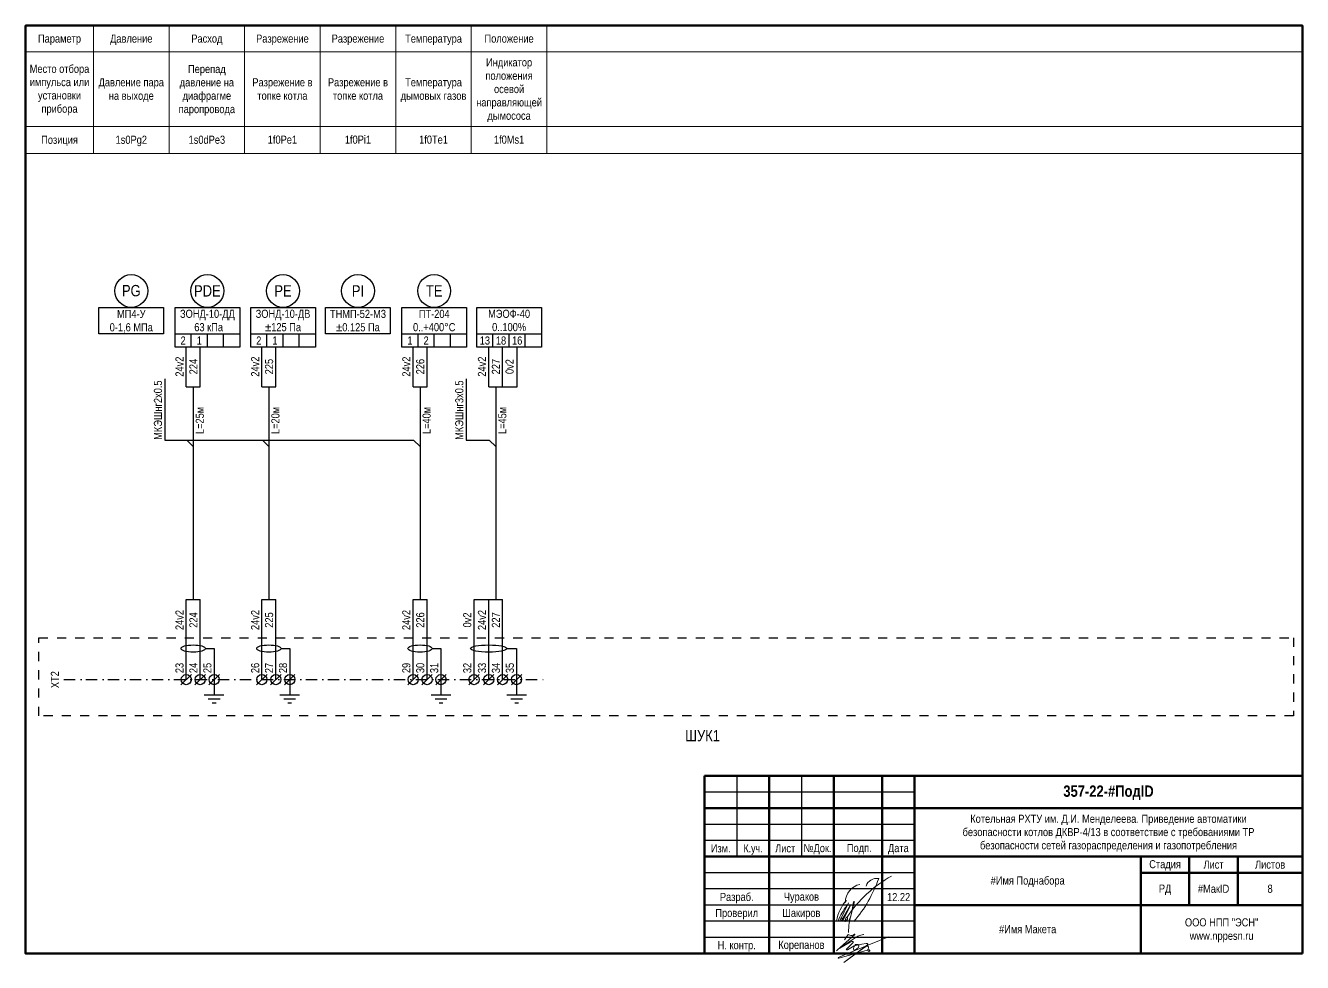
# Model space of a CAD drawing. Header units: millimetres. Extents: x -6000 to 26000, y -6000 to 26000.
# Drawn here: x 20 to 415, y -2208.6 to -1918.8 of the extents above; entities that cross this region are included whole.
import ezdxf

# ---------------------------------------------------------------- set-up
doc = ezdxf.new("R2010")
doc.units = ezdxf.units.MM
doc.header["$MEASUREMENT"] = 0
doc.linetypes.add('Штриховая', pattern=[5.644444, 2.822222, -2.822222])
doc.linetypes.add('Штрихпунктирная', pattern=[6.702778, 3.527778, -1.763889, 0, -1.411111])
for name, color, linetype, lineweight in [('0_Ном._пера__1', 7, 'Continuous', 15), ('0_Ном._пера__21', 7, 'Continuous', 30), ('0_Ном._пера__246', 7, 'Continuous', 100), ('2D - Общий_Ном._пера__1', 7, 'Continuous', 15), ('2D - Общий_Ном._пера__21', 7, 'Continuous', 30), ('Аннотация - Текст_Ном._пера__1', 7, 'Continuous', 15), ('Аннотация - Текст_Ном._пера__21', 7, 'Continuous', 30)]:
    doc.layers.add(name, color=color, linetype=linetype, lineweight=lineweight)
doc.layers.add('0_Ном._пера__9', color=7, linetype='Continuous', lineweight=15, true_color=0x3dad99)
doc.styles.add('СГЕНЕРИР_СТИЛЬ_1', font='')
doc.styles.add('СГЕНЕРИР_СТИЛЬ_4', font='')
doc.styles.get('СГЕНЕРИР_СТИЛЬ_1').set_extended_font_data('Arial Narrow')
doc.styles.get('СГЕНЕРИР_СТИЛЬ_4').set_extended_font_data('Arial Narrow', bold=True)

msp = doc.modelspace()

# ---------------------------------------------------------------- linework, layer by layer
at = {"layer": '0_Ном._пера__21', "color": 7, "linetype": 'Continuous', "lineweight": 30}
for p, q in [((415, -2150.81), (230, -2150.81)), ((230, -2150.81), (230, -2205.81)), ((240, -2150.81), (240, -2175.81)), ((250, -2150.81), (250, -2205.81)), ((260, -2150.81), (260, -2175.81)), ((270, -2150.81), (270, -2205.81)), ((285, -2150.81), (285, -2205.81)), ((295, -2150.81), (295, -2205.81)), ((230, -2155.81), (295, -2155.81)), ((415, -2160.81), (230, -2160.81)), ((230, -2165.81), (295, -2165.81)), ((295, -2170.81), (230, -2170.81)), ((415, -2175.81), (230, -2175.81)), ((365, -2205.81), (365, -2175.81)), ((380, -2175.81), (380, -2190.81)), ((395, -2175.81), (395, -2190.81)), ((295, -2180.81), (230, -2180.81)), ((415, -2180.81), (365, -2180.81)), ((295, -2185.81), (230, -2185.81)), ((295, -2190.81), (230, -2190.81)), ((415, -2190.81), (295, -2190.81)), ((295, -2195.81), (230, -2195.81)), ((295, -2200.81), (230, -2200.81))]:
    msp.add_line(p, q, dxfattribs=at)
at = {"layer": '0_Ном._пера__246', "color": 7, "linetype": 'Continuous', "lineweight": 100}
for p, q in [((415, -2150.81), (230, -2150.81)), ((230, -2150.81), (230, -2205.81)), ((250, -2150.81), (250, -2205.81)), ((270, -2150.81), (270, -2205.81)), ((285, -2150.81), (285, -2205.81)), ((295, -2150.81), (295, -2205.81)), ((415, -2160.81), (230, -2160.81)), ((415, -2175.81), (230, -2175.81)), ((365, -2205.81), (365, -2175.81)), ((380, -2175.81), (380, -2190.81)), ((395, -2175.81), (395, -2190.81)), ((415, -2180.81), (365, -2180.81)), ((415, -2190.81), (295, -2190.81))]:
    msp.add_line(p, q, dxfattribs=at)
at = {"layer": '0_Ном._пера__246', "color": 7, "linetype": 'Continuous', "lineweight": 100, "flags": 128}
msp.add_lwpolyline([(415, -2205.81), (415, -1918.81), (20, -1918.81), (20, -2205.81)], close=True, dxfattribs=at)
at = {"layer": '0_Ном._пера__9', "color": 135, "linetype": 'Continuous', "lineweight": 15, "true_color": 0x3dad99}
for p, q in [((274.54, -2190.16), (271.86, -2195.7)), ((272.35, -2195.8), (275.1, -2191.02)), ((275.1, -2191.02), (272.84, -2195.7)), ((275.49, -2193.45), (276.47, -2189.69)), ((275.49, -2193.45), (276.07, -2189.71)), ((273.33, -2195.8), (273.51, -2195.48)), ((274.27, -2194.87), (274.13, -2195.91)), ((274.53, -2195.96), (275.27, -2194.22))]:
    msp.add_line(p, q, dxfattribs=at)
at = {"layer": '0_Ном._пера__9', "color": 135, "linetype": 'Continuous', "lineweight": 15, "true_color": 0x3dad99, "flags": 128}
for points in [[(273.37, -2201.57), (274.48, -2199.94, -0.414214), (274.51, -2199.93), (274.64, -2200.02, 0.267949), (275.98, -2200.13), (276.48, -2199.88, -0.775573), (276.51, -2199.91), (271.17, -2204.66), (270.81, -2205.01), (270.95, -2204.86, 0.030067), (271.39, -2204.5), (276.91, -2200.8, -0.091908), (278.11, -2200.22), (279.12, -2199.95, -0.933541), (279.19, -2200.07)], [(271.87, -2204.19), (275.11, -2202.34, -0.08719), (275.64, -2202.11), (275.75, -2202.08, -0.702393), (275.98, -2202.42), (273.94, -2204.45, 0.136086), (273.9, -2204.55, 0.443716), (274.02, -2204.69), (274.18, -2204.69, 0.161222), (274.25, -2204.67), (276.29, -2203.47, -0.026522), (276.38, -2203.4, -0.768791), (276.46, -2203.48), (276.23, -2203.91, 0.105043), (276.11, -2204.33, 0.43472), (276.54, -2204.79, 0.16132), (276.66, -2204.75), (277.28, -2204.29, 0.102211), (277.56, -2203.97), (277.58, -2203.93, -0.023478), (277.62, -2203.88, 0.197304), (277.75, -2203.32, 0.161257), (277.69, -2203.21, 0.094433), (277.46, -2203.06), (277.44, -2203.05, 0.083774), (277.2, -2202.99, 0.05387), (276.8, -2203.01, 0.985858), (276.69, -2203.33), (278.65, -2202.89, -0.027151), (278.73, -2202.88), (280.02, -2202.73, -0.046388), (280.15, -2202.73), (280.38, -2202.75, -0.65616), (280.5, -2203.1), (273.14, -2208.58), (279.32, -2204.08), (280.16, -2203.53), (280.27, -2203.51, -0.038414), (280.38, -2203.5), (280.48, -2203.5), (280.5, -2203.51, -0.402341), (280.8, -2204.11, 0.020676), (280.78, -2204.17), (280.55, -2204.55, 0.467701), (280.83, -2205.16, 0.131652), (281.07, -2205.07, 0.726247), (280.97, -2204.69), (280.88, -2204.68, 0.115506), (280.74, -2204.69), (274.6, -2206.41), (271.6, -2207.23), (271.48, -2207.23, -0.747293), (271.44, -2207.07), (273.5, -2206.1), (286.93, -2200.62)]]:
    msp.add_lwpolyline(points, format="xyb", dxfattribs=at)
at = {"layer": '0_Ном._пера__9', "color": 135, "linetype": 'Continuous', "lineweight": 15, "true_color": 0x3dad99}
for centre, radius, start, end in [((306.41, -2215.64), 38.51, 118.6981, 146.8966), ((243.78, -2168.31), 42.61, 319.6537, 340.3805), ((283.34, -2186.09), 3.52, 80.6082, 161.7985), ((279.27, -2189.96), 5.66, 101.6434, 180.3746), ((283.79, -2198.05), 13.12, 138.6736, 169.7126), ((286.05, -2201.05), 15.59, 139.9163, 160.3208), ((272.19, -2195.5), 0.668, 353.3227, 96.6773), ((273.35, -2195.2), 0.661, 268.7016, 341.1724), ((296.11, -2199.69), 21.55, 163.167, 179.0964)]:
    msp.add_arc(centre, radius, start, end, dxfattribs=at)
msp.add_ellipse((273.9, -2195.27), major_axis=(0.248, 0.662), ratio=0.421875, dxfattribs=at)
at = {"layer": '2D - Общий_Ном._пера__1', "color": 7, "linetype": 'Continuous', "lineweight": 15}
for p, q in [((41.03, -1918.81), (41.03, -1958.35)), ((64.4, -1918.81), (64.4, -1958.35)), ((87.77, -1918.81), (87.77, -1958.35)), ((111.15, -1918.81), (111.15, -1958.35)), ((134.52, -1918.81), (134.52, -1958.35)), ((157.89, -1918.81), (157.89, -1958.35)), ((181.27, -1918.81), (181.27, -1958.35)), ((20, -1926.93), (415, -1926.93)), ((20, -1949.99), (415, -1949.99)), ((20, -1958.35), (415, -1958.35))]:
    msp.add_line(p, q, dxfattribs=at)
at = {"layer": '2D - Общий_Ном._пера__21', "color": 7, "linetype": 'Continuous', "lineweight": 30}
for p, q in [((66.25, -2005.97), (86.25, -2005.97)), ((66.25, -2018.32), (66.25, -2005.97)), ((86.25, -2005.97), (86.25, -2018.32)), ((89.65, -2005.97), (109.65, -2005.97)), ((89.65, -2018.32), (89.65, -2005.97)), ((109.65, -2005.97), (109.65, -2018.32)), ((136.42, -2005.97), (156.42, -2005.97)), ((136.42, -2018.32), (136.42, -2005.97)), ((156.42, -2005.97), (156.42, -2018.32)), ((159.58, -2005.97), (179.58, -2005.97)), ((159.58, -2018.32), (159.58, -2005.97)), ((179.58, -2005.97), (179.58, -2018.32)), ((66.25, -2014.21), (86.25, -2014.21)), ((71.25, -2018.32), (71.25, -2014.21)), ((76.25, -2018.32), (76.25, -2014.21)), ((81.25, -2018.32), (81.25, -2014.21)), ((89.65, -2014.21), (109.65, -2014.21)), ((94.65, -2018.32), (94.65, -2014.21)), ((99.65, -2018.32), (99.65, -2014.21)), ((104.65, -2018.32), (104.65, -2014.21)), ((136.42, -2014.21), (156.42, -2014.21)), ((141.42, -2018.32), (141.42, -2014.21)), ((146.42, -2018.32), (146.42, -2014.21)), ((151.42, -2018.32), (151.42, -2014.21)), ((159.58, -2014.21), (179.58, -2014.21)), ((164.58, -2018.32), (164.58, -2014.21)), ((169.58, -2018.32), (169.58, -2014.21)), ((174.58, -2018.32), (174.58, -2014.21)), ((86.25, -2018.32), (66.25, -2018.32)), ((69.72, -2030.6), (69.72, -2018.32)), ((74.03, -2030.6), (74.03, -2018.32)), ((109.65, -2018.32), (89.65, -2018.32)), ((93.11, -2030.6), (93.11, -2018.32)), ((97.43, -2030.6), (97.43, -2018.32)), ((156.42, -2018.32), (136.42, -2018.32)), ((139.89, -2030.6), (139.89, -2018.32)), ((144.2, -2030.6), (144.2, -2018.32)), ((179.58, -2018.32), (159.58, -2018.32)), ((163.28, -2030.6), (163.28, -2018.32)), ((167.59, -2030.6), (167.59, -2018.32)), ((172.08, -2030.6), (172.08, -2018.32)), ((63.08, -2028.08), (63.08, -2047.02)), ((156.3, -2028.08), (156.3, -2047.02)), ((69.72, -2030.6), (74.03, -2030.6)), ((71.87, -2030.6), (71.87, -2096.28)), ((93.11, -2030.6), (97.43, -2030.6)), ((95.27, -2030.6), (95.27, -2096.28)), ((139.89, -2030.6), (144.2, -2030.6)), ((142.04, -2030.6), (142.04, -2096.28)), ((163.28, -2030.6), (172.08, -2030.6)), ((165.44, -2030.6), (165.44, -2096.28)), ((63.08, -2047.02), (140.06, -2047.02)), ((71.87, -2048.99), (69.9, -2047.02)), ((95.27, -2048.99), (93.29, -2047.02)), ((142.04, -2048.99), (140.06, -2047.02)), ((156.3, -2047.02), (163.46, -2047.02)), ((165.44, -2048.99), (163.46, -2047.02)), ((69.72, -2121.11), (69.72, -2096.28)), ((69.72, -2096.28), (74.03, -2096.28)), ((74.03, -2121.11), (74.03, -2096.28)), ((93.11, -2121.11), (93.11, -2096.28)), ((93.11, -2096.28), (97.43, -2096.28)), ((97.43, -2121.11), (97.43, -2096.28)), ((139.89, -2121.11), (139.89, -2096.28)), ((139.89, -2096.28), (144.2, -2096.28)), ((144.2, -2121.11), (144.2, -2096.28)), ((158.73, -2121.11), (158.73, -2096.28)), ((158.73, -2096.28), (167.59, -2096.28)), ((163.28, -2121.11), (163.28, -2096.28)), ((167.59, -2121.11), (167.59, -2096.28)), ((75.64, -2111.48), (78.34, -2111.48)), ((78.34, -2111.48), (78.34, -2121.11)), ((99.04, -2111.48), (101.74, -2111.48)), ((101.74, -2111.48), (101.74, -2121.11)), ((145.81, -2111.48), (148.51, -2111.48)), ((148.51, -2111.48), (148.51, -2121.11)), ((168.92, -2111.48), (171.9, -2111.48)), ((171.9, -2111.48), (171.9, -2121.11)), ((68.09, -2122.73), (71.33, -2119.5)), ((72.4, -2122.73), (75.64, -2119.5)), ((76.71, -2122.73), (79.95, -2119.5)), ((78.34, -2121.11), (78.34, -2125.8)), ((91.49, -2122.73), (94.72, -2119.5)), ((95.8, -2122.73), (99.03, -2119.5)), ((100.11, -2122.73), (103.34, -2119.5)), ((101.74, -2121.11), (101.74, -2125.8)), ((138.26, -2122.73), (141.49, -2119.5)), ((142.57, -2122.73), (145.8, -2119.5)), ((146.88, -2122.73), (150.12, -2119.5)), ((148.51, -2121.11), (148.51, -2125.8)), ((157.11, -2122.73), (160.34, -2119.5)), ((161.66, -2122.73), (164.89, -2119.5)), ((165.97, -2122.73), (169.2, -2119.5)), ((170.28, -2122.73), (173.51, -2119.5)), ((171.9, -2121.11), (171.9, -2125.8)), ((75.29, -2125.8), (81.39, -2125.8)), ((76.52, -2127.03), (80.16, -2127.03)), ((77.75, -2128.26), (78.92, -2128.26)), ((98.69, -2125.8), (104.79, -2125.8)), ((99.92, -2127.03), (103.55, -2127.03)), ((101.15, -2128.26), (102.32, -2128.26)), ((145.46, -2125.8), (151.56, -2125.8)), ((146.69, -2127.03), (150.32, -2127.03)), ((147.92, -2128.26), (149.09, -2128.26)), ((168.86, -2125.8), (174.95, -2125.8)), ((170.09, -2127.03), (173.72, -2127.03)), ((171.32, -2128.26), (172.49, -2128.26))]:
    msp.add_line(p, q, dxfattribs=at)
at = {"layer": '2D - Общий_Ном._пера__21', "color": 7, "linetype": 'Штриховая', "lineweight": 30}
for p, q in [((24.11, -2108.17), (412.23, -2108.17)), ((24.11, -2132.31), (24.11, -2108.17)), ((412.23, -2108.17), (412.23, -2132.31)), ((412.23, -2132.31), (24.11, -2132.31))]:
    msp.add_line(p, q, dxfattribs=at)
at = {"layer": '2D - Общий_Ном._пера__21', "color": 7, "linetype": 'Штрихпунктирная', "lineweight": 30}
msp.add_line((31.87, -2121.11), (180.69, -2121.11), dxfattribs=at)
at = {"layer": '2D - Общий_Ном._пера__21', "color": 7, "linetype": 'Continuous', "lineweight": 30}
for centre, radius in [((52.71, -2000.9), 5.07), ((76.25, -2000.9), 5.07), ((99.65, -2000.9), 5.07), ((122.83, -2000.9), 5.07), ((146.42, -2000.9), 5.07), ((69.72, -2121.11), 1.57), ((74.03, -2121.11), 1.57), ((78.34, -2121.11), 1.57), ((93.11, -2121.11), 1.57), ((97.43, -2121.11), 1.57), ((101.74, -2121.11), 1.57), ((139.89, -2121.11), 1.57), ((144.2, -2121.11), 1.57), ((148.51, -2121.11), 1.57), ((158.73, -2121.11), 1.57), ((163.28, -2121.11), 1.57), ((167.59, -2121.11), 1.57), ((171.9, -2121.11), 1.57)]:
    msp.add_circle(centre, radius, dxfattribs=at)
for centre, major_axis, ratio in [((71.87, -2111.48), (3.77, 0), 0.293314), ((95.27, -2111.48), (3.77, 0), 0.293314), ((142.04, -2111.48), (3.77, 0), 0.293314), ((163.28, -2111.48), (5.64, 0), 0.196058)]:
    msp.add_ellipse(centre, major_axis=major_axis, ratio=ratio, dxfattribs=at)
at = {"layer": 'Аннотация - Текст_Ном._пера__21', "color": 7, "linetype": 'Continuous', "lineweight": 30, "flags": 128}
for points in [[(42.71, -2005.97), (62.71, -2005.97), (62.71, -2014.21), (42.71, -2014.21)], [(112.83, -2005.97), (132.83, -2005.97), (132.83, -2014.21), (112.83, -2014.21)]]:
    msp.add_lwpolyline(points, close=True, dxfattribs=at)

# ---------------------------------------------------------------- texts
at = {"layer": '0_Ном._пера__1', "color": 7, "linetype": 'Continuous', "lineweight": 15, "attachment_point": 5}
for s, insert, char_height, style in [('\\A1;{\\pqc;\\fArial Narrow|b1|i0|c204|p34;357-22\\fArial Narrow|b1|i0|c204|p34;-\\fArial Narrow|b1|i0|c204|p34;#ПодID}', (355, -2156.1), 3.5, 'СГЕНЕРИР_СТИЛЬ_4'), ('\\A1;{\\pqc;\\fArial Narrow|b0|i0|c204|p34;Изм.}', (235.04, -2173.3), 2.5, 'СГЕНЕРИР_СТИЛЬ_1'), ('\\A1;{\\W0.950000x;\\pqc;\\fArial Narrow|b0|i0|c204|p34;К.уч.}', (245.04, -2173.65), 2.5, 'СГЕНЕРИР_СТИЛЬ_1'), ('\\A1;{\\pqc;\\fArial Narrow|b0|i0|c204|p34;Лист}', (255, -2173.3), 2.5, 'СГЕНЕРИР_СТИЛЬ_1'), ('\\A1;{\\pqc;\\fArial Narrow|b0|i0|c204|p34;№Док.}', (265, -2173.57), 2.5, 'СГЕНЕРИР_СТИЛЬ_1'), ('\\A1;{\\pqc;\\fArial Narrow|b0|i0|c204|p34; Подп.}', (277.5, -2173.54), 2.5, 'СГЕНЕРИР_СТИЛЬ_1'), ('\\A1;{\\pqc;\\fArial Narrow|b0|i0|c204|p34;Дата}', (290, -2173.57), 2.5, 'СГЕНЕРИР_СТИЛЬ_1'), ('\\A1;{\\pqc;\\fArial Narrow|b0|i0|c204|p34;Стадия}', (372.5, -2178.54), 2.5, 'СГЕНЕРИР_СТИЛЬ_1'), ('\\A1;{\\pqc;\\fArial Narrow|b0|i0|c204|p34;Лист}', (387.5, -2178.32), 2.5, 'СГЕНЕРИР_СТИЛЬ_1'), ('\\A1;{\\pqc;\\fArial Narrow|b0|i0|c204|p34;Листов}', (405, -2178.32), 2.5, 'СГЕНЕРИР_СТИЛЬ_1'), ('\\A1;{\\pqc;\\fArial Narrow|b0|i0|c204|p34;#Имя Поднабора}', (330, -2183.62), 2.5, 'СГЕНЕРИР_СТИЛЬ_1'), ('\\A1;{\\pqc;\\fArial Narrow|b0|i0|c204|p34;РД}', (372.5, -2186.09), 2.5, 'СГЕНЕРИР_СТИЛЬ_1'), ('\\A1;{\\pqc;\\fArial Narrow|b0|i0|c204|p34;#МакID}', (387.5, -2185.8), 2.5, 'СГЕНЕРИР_СТИЛЬ_1'), ('\\A1;{\\pqc;\\fArial Narrow|b0|i0|c204|p34;#Имя Макета}', (330, -2198.3), 2.5, 'СГЕНЕРИР_СТИЛЬ_1')]:
    msp.add_mtext(s, dxfattribs=dict(at, insert=insert, char_height=char_height, style=style))
at = {"layer": '0_Ном._пера__1', "color": 7, "linetype": 'Continuous', "lineweight": 15, "insert": (355, -2168.62), "char_height": 2.5, "width": 102.1134, "attachment_point": 5, "line_spacing_factor": 0.984993, "style": 'СГЕНЕРИР_СТИЛЬ_1'}
msp.add_mtext('\\A1;{\\pqc;\\fArial Narrow|b0|i0|c204|p34;Котельная РХТУ им. Д.И. Менделеева. Приведение автоматики безопасности котлов ДКВР-4/13 в соответствие с требованиями ТР безопасности сетей газораспределения и газопотребления}', dxfattribs=at)
at = {"layer": '0_Ном._пера__1', "color": 7, "linetype": 'Continuous', "lineweight": 15, "insert": (390, -2198.63), "char_height": 2.5, "attachment_point": 5, "line_spacing_factor": 0.996855, "style": 'СГЕНЕРИР_СТИЛЬ_1'}
msp.add_mtext('\\A1;{\\pqc;\\fArial Narrow|b0|i0|c204|p34;ООО НПП "ЭСН"\\P\\pqc;\\fArial Narrow|b0|i0|c204|p34;www.nppesn.ru}', dxfattribs=at)
at = {"layer": 'Аннотация - Текст_Ном._пера__1', "color": 7, "linetype": 'Continuous', "lineweight": 15, "attachment_point": 2, "style": 'СГЕНЕРИР_СТИЛЬ_1'}
for s, insert, char_height in [('\\A1;{\\pqc;\\fArial Narrow|b0|i0|c204|p34;Параметр}', (30.51, -1921.59), 2.5), ('\\A1;{\\pqc;\\fArial Narrow|b0|i0|c204|p34;Давление}', (52.71, -1921.59), 2.5), ('\\A1;{\\pqc;\\fArial Narrow|b0|i0|c204|p34;Расход}', (76.09, -1921.59), 2.5), ('\\A1;{\\pqc;\\fArial Narrow|b0|i0|c204|p34;Разрежение}', (99.46, -1921.59), 2.5), ('\\A1;{\\pqc;\\fArial Narrow|b0|i0|c204|p34;Разрежение}', (122.83, -1921.59), 2.5), ('\\A1;{\\pqc;\\fArial Narrow|b0|i0|c204|p34;Температура}', (146.21, -1921.59), 2.5), ('\\A1;{\\pqc;\\fArial Narrow|b0|i0|c204|p34;Положение}', (169.58, -1921.59), 2.5), ('\\A1;{\\pqc;\\fArial Narrow|b0|i0|c204|p34;Позиция}', (30.51, -1952.89), 2.5), ('\\A1;{\\pqc;\\fArial Narrow|b0|i0|c204|p34;1s0P\\fArial Narrow|b0|i0|c204|p34;g\\fArial Narrow|b0|i0|c204|p34;2}', (52.71, -1952.88), 2.5), ('\\A1;{\\pqc;\\fArial Narrow|b0|i0|c204|p34;1s0dPe3}', (76.09, -1952.88), 2.5), ('\\A1;{\\pqc;\\fArial Narrow|b0|i0|c204|p34;1\\fArial Narrow|b0|i0|c204|p34;f0Pe1}', (99.46, -1952.85), 2.5), ('\\A1;{\\pqc;\\fArial Narrow|b0|i0|c204|p34;1f0P\\fArial Narrow|b0|i0|c204|p34;i\\fArial Narrow|b0|i0|c204|p34;1}', (122.83, -1952.85), 2.5), ('\\A1;{\\pqc;\\fArial Narrow|b0|i0|c204|p34;1\\fArial Narrow|b0|i0|c204|p34;f0T\\fArial Narrow|b0|i0|c204|p34;e\\fArial Narrow|b0|i0|c204|p34;1}', (146.21, -1952.85), 2.5), ('\\A1;{\\pqc;\\fArial Narrow|b0|i0|c204|p34;1\\fArial Narrow|b0|i0|c204|p34;f0Ms1}', (169.58, -1952.85), 2.5), ('\\A1;{\\pqc;\\fArial Narrow|b0|i0|c204|p34;P\\fArial Narrow|b0|i0|c204|p34;G}', (52.71, -1999.05), 3.5), ('\\A1;{\\pqc;\\fArial Narrow|b0|i0|c204|p34;P\\fArial Narrow|b0|i0|c204|p34;D\\fArial Narrow|b0|i0|c204|p34;E}', (76.25, -1999.12), 3.5), ('\\A1;{\\pqc;\\fArial Narrow|b0|i0|c204|p34;P\\fArial Narrow|b0|i0|c204|p34;E}', (99.65, -1999.12), 3.5), ('\\A1;{\\pqc;\\fArial Narrow|b0|i0|c204|p34;P\\fArial Narrow|b0|i0|c204|p34;I}', (122.83, -1999.12), 3.5), ('\\A1;{\\pqc;\\fArial Narrow|b0|i0|c204|p34;T\\fArial Narrow|b0|i0|c204|p34;E}', (146.42, -1999.12), 3.5), ('\\A1;{\\pqc;\\fArial Narrow|b0|i0|c204|p34;2}', (68.75, -2014.98), 2.5), ('\\A1;{\\pqc;\\fArial Narrow|b0|i0|c204|p34;1}', (73.75, -2014.98), 2.5), ('\\A1;{\\pqc;\\fArial Narrow|b0|i0|c204|p34;2}', (92.15, -2014.98), 2.5), ('\\A1;{\\pqc;\\fArial Narrow|b0|i0|c204|p34;1}', (97.15, -2014.98), 2.5), ('\\A1;{\\pqc;\\fArial Narrow|b0|i0|c204|p34;1}', (138.92, -2014.98), 2.5), ('\\A1;{\\pqc;\\fArial Narrow|b0|i0|c204|p34;2}', (143.92, -2014.98), 2.5), ('\\A1;{\\pqc;\\fArial Narrow|b0|i0|c204|p34;1\\fArial Narrow|b0|i0|c204|p34;3}', (162.08, -2014.98), 2.5), ('\\A1;{\\pqc;\\fArial Narrow|b0|i0|c204|p34;18}', (167.08, -2014.98), 2.5), ('\\A1;{\\pqc;\\fArial Narrow|b0|i0|c204|p34;16}', (172.08, -2014.98), 2.5), ('\\A1;{\\pqc;\\fArial Narrow|b0|i0|c204|p34;ШУК1}', (229.42, -2136.68), 3.5), ('\\A1;{\\pqc;\\fArial Narrow|b0|i0|c204|p34;Разраб.}', (240, -2187.06), 2.5), ('\\A1;{\\pqc;\\fArial Narrow|b0|i0|c204|p34;Чураков}', (260, -2186.98), 2.5), ('\\A1;{\\pqc;\\fArial Narrow|b0|i0|c204|p34;12.22}', (290.08, -2187.12), 2.5), ('\\A1;{\\pqc;\\fArial Narrow|b0|i0|c204|p34;8}', (405, -2184.53), 2.5), ('\\A1;{\\pqc;\\fArial Narrow|b0|i0|c204|p34;Проверил}', (240, -2192.02), 2.5), ('\\A1;{\\pqc;\\fArial Narrow|b0|i0|c204|p34;Шакиров}', (260, -2192.02), 2.5), ('\\A1;{\\pqc;\\fArial Narrow|b0|i0|c204|p34;Н. контр.}', (240, -2201.97), 2.5), ('\\A1;{\\pqc;\\fArial Narrow|b0|i0|c204|p34;Корепанов}', (260, -2201.89), 2.5)]:
    msp.add_mtext(s, dxfattribs=dict(at, insert=insert, char_height=char_height))
at = {"layer": 'Аннотация - Текст_Ном._пера__1', "color": 7, "linetype": 'Continuous', "lineweight": 15, "char_height": 2.5, "attachment_point": 2, "style": 'СГЕНЕРИР_СТИЛЬ_1'}
for s, insert, width, line_spacing_factor in [('\\A1;{\\pqc;\\fArial Narrow|b0|i0|c204|p34;Место отбора импульса или установки прибора}', (30.51, -1930.95), 21.0254, 0.986465), ('\\A1;{\\pqc;\\fArial Narrow|b0|i0|c204|p34;Перепад давление на диафрагме паропровода}', (76.09, -1931.01), 23.3734, 0.990967), ('\\A1;{\\pqc;\\fArial Narrow|b0|i0|c204|p34;Индикатор положения осевой направляющей дымососа}', (169.58, -1928.95), 23.3734, 0.990188), ('\\A1;{\\pqc;\\fArial Narrow|b0|i0|c204|p34;Давление пара на выходе}', (52.71, -1935.12), 23.3734, 0.996093), ('\\A1;{\\pqc;\\fArial Narrow|b0|i0|c204|p34;Разрежение в топке котла}', (99.46, -1935.12), 23.3734, 0.994649), ('\\A1;{\\pqc;\\fArial Narrow|b0|i0|c204|p34;Разрежение в топке котла}', (122.83, -1935.12), 23.3734, 0.994649), ('\\A1;{\\pqc;\\fArial Narrow|b0|i0|c204|p34;Температура дымовых газов}', (146.21, -1935.12), 23.3734, 0.996093)]:
    msp.add_mtext(s, dxfattribs=dict(at, insert=insert, width=width, line_spacing_factor=line_spacing_factor))
for s, insert, line_spacing_factor in [('\\A1;{\\pqc;\\fArial Narrow|b0|i0|c204|p34;МП4-У\\P\\pqc;\\fArial Narrow|b0|i0|c204|p34;0-1,6 МПа}', (52.71, -2006.75), 0.993233), ('\\A1;{\\pqc;\\fArial Narrow|b0|i0|c204|p34;ЗОНД-10-\\fArial Narrow|b0|i0|c204|p34;Д\\fArial Narrow|b0|i0|c204|p34;Д\\P\\pqc;\\fArial Narrow|b0|i0|c204|p34; \\fArial Narrow|b0|i0|c204|p34;63 \\fArial Narrow|b0|i0|c204|p34;кПа}', (76.25, -2006.71), 0.993049), ('\\A1;{\\pqc;\\fArial Narrow|b0|i0|c204|p34;ЗОНД-10-ДВ\\P\\pqc;\\fArial Narrow|b0|i0|c204|p34;±125 Па}', (99.65, -2006.71), 0.992627), ('\\A1;{\\pqc;\\fArial Narrow|b0|i0|c204|p34;ТНМП-52-М3\\P\\pqc;\\fArial Narrow|b0|i0|c204|p34;±0.125 Па}', (122.83, -2006.74), 0.992388), ('\\A1;{\\pqc;\\fArial Narrow|b0|i0|c204|p34;ПТ-204\\P\\pqc;\\fArial Narrow|b0|i0|c204|p34;0..+400°С}', (146.42, -2006.74), 0.984668), ('\\A1;{\\pqc;\\fArial Narrow|b0|i0|c204|p34;МЭО\\fArial Narrow|b0|i0|c204|p34;Ф\\fArial Narrow|b0|i0|c204|p34;-40\\P\\pqc;\\fArial Narrow|b0|i0|c204|p34;0..100%}', (169.58, -2006.71), 0.985168)]:
    msp.add_mtext(s, dxfattribs=dict(at, insert=insert, line_spacing_factor=line_spacing_factor))
at = {"layer": 'Аннотация - Текст_Ном._пера__1', "color": 7, "linetype": 'Continuous', "lineweight": 15, "char_height": 2.5, "attachment_point": 2, "rotation": 90, "style": 'СГЕНЕРИР_СТИЛЬ_1'}
for s, insert in [('\\A1;{\\pqc;\\fArial Narrow|b0|i0|c204|p34;24\\fArial Narrow|b0|i0|c204|p34;v2}', (66.37, -2024.3)), ('\\A1;{\\pqc;\\fArial Narrow|b0|i0|c204|p34;2\\fArial Narrow|b0|i0|c204|p34;24}', (70.68, -2024.3)), ('\\A1;{\\pqc;\\fArial Narrow|b0|i0|c204|p34;24\\fArial Narrow|b0|i0|c204|p34;v2}', (89.77, -2024.3)), ('\\A1;{\\pqc;\\fArial Narrow|b0|i0|c204|p34;2\\fArial Narrow|b0|i0|c204|p34;25}', (94.08, -2024.3)), ('\\A1;{\\pqc;\\fArial Narrow|b0|i0|c204|p34;24\\fArial Narrow|b0|i0|c204|p34;v2}', (136.54, -2024.3)), ('\\A1;{\\pqc;\\fArial Narrow|b0|i0|c204|p34;2\\fArial Narrow|b0|i0|c204|p34;26}', (140.85, -2024.3)), ('\\A1;{\\pqc;\\fArial Narrow|b0|i0|c204|p34;24\\fArial Narrow|b0|i0|c204|p34;v2}', (159.94, -2024.3)), ('\\A1;{\\pqc;\\fArial Narrow|b0|i0|c204|p34;2\\fArial Narrow|b0|i0|c204|p34;27}', (164.25, -2024.3)), ('\\A1;{\\pqc;\\fArial Narrow|b0|i0|c204|p34;0\\fArial Narrow|b0|i0|c204|p34;v2}', (168.48, -2024.29)), ('\\A1;{\\pqc;\\fArial Narrow|b0|i0|c204|p34;МКЭШнг\\fArial Narrow|b0|i0|c204|p34;2\\fArial Narrow|b0|i0|c204|p34;х0.5}', (59.7, -2037.76)), ('\\A1;{\\pqc;\\fArial Narrow|b0|i0|c204|p34;МКЭШнг3х0.5}', (152.92, -2037.76)), ('\\A1;{\\pqc;\\fArial Narrow|b0|i0|c204|p34;L=\\fArial Narrow|b0|i0|c204|p34;25\\fArial Narrow|b0|i0|c204|p34;м}', (72.64, -2040.96)), ('\\A1;{\\pqc;\\fArial Narrow|b0|i0|c204|p34;L=\\fArial Narrow|b0|i0|c204|p34;20\\fArial Narrow|b0|i0|c204|p34;м}', (96.04, -2040.96)), ('\\A1;{\\pqc;\\fArial Narrow|b0|i0|c204|p34;L=\\fArial Narrow|b0|i0|c204|p34;40\\fArial Narrow|b0|i0|c204|p34;м}', (142.81, -2040.96)), ('\\A1;{\\pqc;\\fArial Narrow|b0|i0|c204|p34;L=\\fArial Narrow|b0|i0|c204|p34;45\\fArial Narrow|b0|i0|c204|p34;м}', (166.22, -2040.96)), ('\\A1;{\\pqc;\\fArial Narrow|b0|i0|c204|p34;24\\fArial Narrow|b0|i0|c204|p34;v2}', (66.37, -2102.67)), ('\\A1;{\\pqc;\\fArial Narrow|b0|i0|c204|p34;2\\fArial Narrow|b0|i0|c204|p34;24}', (70.68, -2102.67)), ('\\A1;{\\pqc;\\fArial Narrow|b0|i0|c204|p34;24\\fArial Narrow|b0|i0|c204|p34;v2}', (89.77, -2102.67)), ('\\A1;{\\pqc;\\fArial Narrow|b0|i0|c204|p34;2\\fArial Narrow|b0|i0|c204|p34;25}', (94.08, -2102.67)), ('\\A1;{\\pqc;\\fArial Narrow|b0|i0|c204|p34;24\\fArial Narrow|b0|i0|c204|p34;v2}', (136.54, -2102.67)), ('\\A1;{\\pqc;\\fArial Narrow|b0|i0|c204|p34;2\\fArial Narrow|b0|i0|c204|p34;26}', (140.85, -2102.67)), ('\\A1;{\\pqc;\\fArial Narrow|b0|i0|c204|p34;0\\fArial Narrow|b0|i0|c204|p34;v2}', (155.39, -2102.66)), ('\\A1;{\\pqc;\\fArial Narrow|b0|i0|c204|p34;24\\fArial Narrow|b0|i0|c204|p34;v2}', (159.94, -2102.67)), ('\\A1;{\\pqc;\\fArial Narrow|b0|i0|c204|p34;2\\fArial Narrow|b0|i0|c204|p34;27}', (164.25, -2102.67)), ('\\A1;{\\pqc;\\fArial Narrow|b0|i0|c204|p34;2\\fArial Narrow|b0|i0|c204|p34;3}', (66.37, -2117.51)), ('\\A1;{\\pqc;\\fArial Narrow|b0|i0|c204|p34;2\\fArial Narrow|b0|i0|c204|p34;4}', (70.68, -2117.51)), ('\\A1;{\\pqc;\\fArial Narrow|b0|i0|c204|p34;2\\fArial Narrow|b0|i0|c204|p34;5}', (74.99, -2117.51)), ('\\A1;{\\pqc;\\fArial Narrow|b0|i0|c204|p34;2\\fArial Narrow|b0|i0|c204|p34;6}', (89.77, -2117.51)), ('\\A1;{\\pqc;\\fArial Narrow|b0|i0|c204|p34;2\\fArial Narrow|b0|i0|c204|p34;7}', (94.08, -2117.51)), ('\\A1;{\\pqc;\\fArial Narrow|b0|i0|c204|p34;2\\fArial Narrow|b0|i0|c204|p34;8}', (98.39, -2117.51)), ('\\A1;{\\pqc;\\fArial Narrow|b0|i0|c204|p34;2\\fArial Narrow|b0|i0|c204|p34;9}', (136.54, -2117.51)), ('\\A1;{\\pqc;\\fArial Narrow|b0|i0|c204|p34;30}', (140.85, -2117.51)), ('\\A1;{\\pqc;\\fArial Narrow|b0|i0|c204|p34;3\\fArial Narrow|b0|i0|c204|p34;1}', (145.16, -2117.51)), ('\\A1;{\\pqc;\\fArial Narrow|b0|i0|c204|p34;3\\fArial Narrow|b0|i0|c204|p34;2}', (155.39, -2117.51)), ('\\A1;{\\pqc;\\fArial Narrow|b0|i0|c204|p34;3\\fArial Narrow|b0|i0|c204|p34;3}', (159.94, -2117.51)), ('\\A1;{\\pqc;\\fArial Narrow|b0|i0|c204|p34;3\\fArial Narrow|b0|i0|c204|p34;4}', (164.25, -2117.51)), ('\\A1;{\\pqc;\\fArial Narrow|b0|i0|c204|p34;3\\fArial Narrow|b0|i0|c204|p34;5}', (168.56, -2117.51)), ('\\A1;{\\pqc;\\fArial Narrow|b0|i0|c204|p34;XT\\fArial Narrow|b0|i0|c204|p34;2}', (27.84, -2121.11))]:
    msp.add_mtext(s, dxfattribs=dict(at, insert=insert))

doc.saveas('drawing.dxf')
